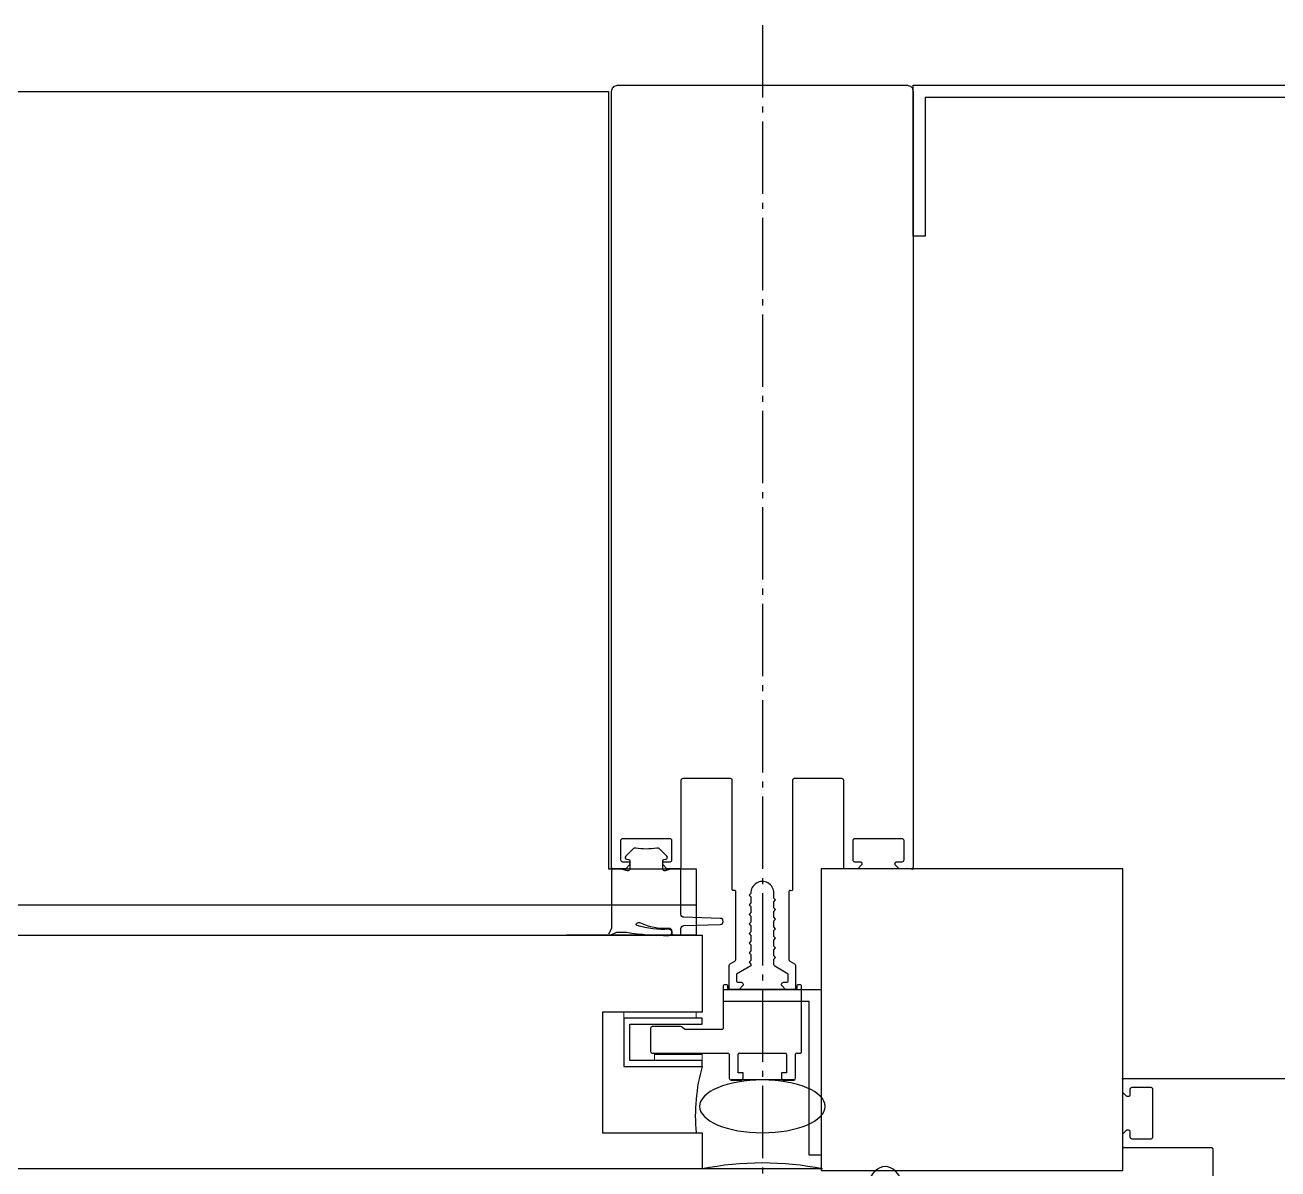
# Model space of a CAD drawing. Header units: millimetres. Extents: x 5429406 to 5440208, y -620941 to -619789.
# Drawn here: x 5437013.36 to 5437034.14, y -620817.13 to -620798.16 of the extents above; entities that cross this region are included whole.
import ezdxf

# ---------------------------------------------------------------- set-up
doc = ezdxf.new("R2010")
doc.units = ezdxf.units.MM
doc.header["$LTSCALE"] = 0.05
doc.linetypes.add('ACAD_ISO04W100', pattern=[30, 24, -3, 0, -3])
for name, color, linetype in [('aksoy_aks', 1, 'ACAD_ISO04W100'), ('aksoy_aksesuar', 31, 'Continuous'), ('aksoy_cam', 4, 'Continuous'), ('aksoy_profil', 40, 'Continuous'), ('aksoy_silikon', 1, 'Continuous'), ('N_Kes-Profil', 52, 'Continuous'), ('N_Mlz-Fitil', 10, 'Continuous')]:
    doc.layers.add(name, color=color, linetype=linetype)
doc.layers.add('aksoy_bant', color=1, linetype='Continuous', lineweight=5)

# ---------------------------------------------------------------- blocks, each defined once
blk = doc.blocks.new('A$C7E651983')
at = {"layer": 'aksoy_aksesuar'}
for p, q in [((-2.7, 11.33), (-2.7, 4.3)), ((-2.1, 11.53), (-2.5, 11.53)), ((-1.9, 10.93), (-1.9, 11.33)), ((9.3, 10.73), (-1.7, 10.73)), ((9.5, 11.33), (9.5, 10.93)), ((10.1, 11.53), (9.7, 11.53)), ((10.3, 0.4), (10.3, 11.33)), ((-14.77, 4.3), (-14.77, 0.5)), ((-9.78, 4.6), (-14.47, 4.6)), ((-9.07, 4.1), (-9.43, 4.45)), ((-2.9, 4.1), (-9.07, 4.1)), ((-14.47, 0.2), (-1.9, 0.2)), ((-1.7, 0), (-1.7, -3.97)), ((-0.2, -3.07), (-0.2, 0)), ((0, 0.2), (7.6, 0.2)), ((7.8, 0), (7.8, -3.07)), ((9.3, -3.97), (9.3, 0)), ((9.5, 0.2), (10.1, 0.2)), ((0.6, -3.07), (-0.2, -3.07)), ((0.6, -3.97), (0.6, -3.07)), ((7.8, -3.07), (7, -3.07)), ((7, -3.07), (7, -3.97)), ((-1.4, -4.27), (-1.2, -4.27)), ((-1.2, -4.27), (0.3, -4.27)), ((7.3, -4.27), (8.8, -4.27)), ((8.8, -4.27), (9, -4.27))]:
    blk.add_line(p, q, dxfattribs=at)
for centre, radius, start, end in [((-2.5, 11.33), 0.2, 90, 180), ((-2.1, 11.33), 0.2, 0, 90), ((-1.7, 10.93), 0.2, 180, 270), ((9.3, 10.93), 0.2, 270, 0), ((9.7, 11.33), 0.2, 90, 180), ((10.1, 11.33), 0.2, 0, 90), ((-14.47, 4.3), 0.3, 90, 180), ((-9.78, 4.1), 0.5, 45, 90), ((-2.9, 4.3), 0.2, 270, 0), ((-14.47, 0.5), 0.3, 180, 270), ((-1.9, 0), 0.2, 0, 90), ((0, 0), 0.2, 90, 180), ((7.6, 0), 0.2, 0, 90), ((9.5, 0), 0.2, 90, 180), ((10.1, 0.4), 0.2, 270, 0), ((-1.4, -3.97), 0.3, 180, 270), ((0.3, -3.97), 0.3, 270, 0), ((7.3, -3.97), 0.3, 180, 270), ((9, -3.97), 0.3, 270, 0)]:
    blk.add_arc(centre, radius, start, end, dxfattribs=at)

msp = doc.modelspace()

# ---------------------------------------------------------------- linework, layer by layer
at = {"color": 8, "transparency": 33554541}
for p, q in [((5437023.097, -620812.153, -245.25), (5437023.087, -620812.164, -245.25)), ((5437023.097, -620812.164, -245.25), (5437023.088, -620812.154, -245.25)), ((5437023.092, -620812.158, -245.25), (5437023.092, -620812.128, -245.25)), ((5437023.122, -620812.158, -245.25), (5437023.092, -620812.158, -245.25)), ((5437028.062, -620812.158, -245.25), (5437028.092, -620812.158, -245.25)), ((5437028.062, -620812.158, -245.25), (5437028.092, -620812.158, -245.25)), ((5437028.087, -620812.153, -245.25), (5437028.097, -620812.164, -245.25)), ((5437028.087, -620812.153, -245.25), (5437028.097, -620812.164, -245.25)), ((5437028.087, -620812.164, -245.25), (5437028.096, -620812.154, -245.25)), ((5437028.087, -620812.164, -245.25), (5437028.096, -620812.154, -245.25)), ((5437028.092, -620812.158, -245.25), (5437028.092, -620812.128, -245.25)), ((5437028.092, -620812.158, -245.25), (5437028.092, -620812.128, -245.25)), ((5437031.573, -620815.64, -245.25), (5437031.563, -620815.629, -245.25)), ((5437031.563, -620815.64, -245.25), (5437031.572, -620815.63, -245.25)), ((5437031.568, -620815.664, -245.25), (5437031.568, -620815.634, -245.25)), ((5437031.568, -620815.634, -245.25), (5437031.598, -620815.634, -245.25))]:
    msp.add_line(p, q, dxfattribs=at)
at = {"transparency": 33554541, "elevation": -245.25}
for points in [[(5437028.292, -620801.658), (5437028.092, -620801.658), (5437028.092, -620799.158), (5437044.568, -620799.158), (5437044.568, -620815.634), (5437042.068, -620815.634), (5437042.068, -620815.434), (5437044.368, -620815.434), (5437044.368, -620799.358), (5437028.292, -620799.358), (5437028.292, -620801.658)], [(5437026.368, -620816.904), (5437026.368, -620814.358), (5437024.948, -620814.358), (5437024.948, -620814.158), (5437026.568, -620814.158), (5437026.568, -620816.904), (5437026.368, -620816.904)]]:
    msp.add_lwpolyline(points, dxfattribs=at)
at = {"color": 8, "transparency": 33554541, "elevation": -245.25}
msp.add_lwpolyline([(5437022.342, -620799.258), (5437023.042, -620799.258), (5437023.042, -620812.158), (5437024.492, -620812.158), (5437024.492, -620812.758), (5437022.342, -620812.758)], dxfattribs=at)
at = {"transparency": 33554541, "elevation": -245.25}
msp.add_lwpolyline([(5437031.568, -620817.158), (5437031.568, -620812.158), (5437026.568, -620812.158), (5437026.568, -620817.158)], close=True, dxfattribs=at)
at = {"color": 1, "transparency": 33554541, "elevation": -245.25}
msp.add_lwpolyline([(5437024.492, -620812.758), (5437024.492, -620813.258), (5437022.342, -620813.258)], dxfattribs=at)
at = {"color": 8, "transparency": 33554541}
for centre in [(5437023.092, -620812.158, -245.25), (5437028.092, -620812.158, -245.25), (5437028.092, -620812.158, -245.25), (5437031.568, -620815.634, -245.25)]:
    msp.add_circle(centre, 0.005, dxfattribs=at)
at = {"layer": 'aksoy_aks', "transparency": 33554541}
msp.add_line((5437025.592, -620798.158, -245.25), (5437025.592, -620818.134, -245.25), dxfattribs=at)
at = {"layer": 'aksoy_bant', "transparency": 33554541, "elevation": -245.25}
for points in [[(5437023.292, -620814.634), (5437024.492, -620814.634), (5437024.492, -620814.534), (5437023.292, -620814.534)], [(5437023.805, -620815.334), (5437024.592, -620815.334), (5437024.592, -620815.234), (5437023.805, -620815.234)]]:
    msp.add_lwpolyline(points, close=True, dxfattribs=at)
at = {"layer": 'aksoy_cam', "transparency": 33554541}
msp.add_lwpolyline([(5436909.624, -620817.134), (5436909.624, -620816.534), (5436911.273, -620816.534), (5436911.273, -620814.534), (5436909.624, -620814.534), (5436909.624, -620813.258), (5437024.592, -620813.258), (5437024.592, -620814.534), (5437022.942, -620814.534), (5437022.942, -620816.534), (5437024.592, -620816.534), (5437024.592, -620817.134), (5436909.624, -620817.134)], dxfattribs=at)
at = {"layer": 'aksoy_cam', "transparency": 33554541, "elevation": -245.25}
msp.add_lwpolyline([(5437022.342, -620813.258), (5437024.592, -620813.258), (5437024.592, -620814.534), (5437022.942, -620814.534), (5437022.942, -620816.534), (5437024.592, -620816.534), (5437024.592, -620817.134), (5437022.342, -620817.134)], dxfattribs=at)
at = {"layer": 'aksoy_profil', "transparency": 33554541}
msp.add_lwpolyline([(5436911.174, -620799.258), (5437023.042, -620799.258), (5437023.042, -620812.158), (5437024.492, -620812.158), (5437024.492, -620812.758), (5436909.724, -620812.758), (5436909.724, -620812.158), (5436911.174, -620812.158), (5436911.174, -620799.258)], dxfattribs=at)
at = {"layer": 'aksoy_silikon', "transparency": 33554541}
msp.add_line((5437026.112, -620815.658, -245.25), (5437025.072, -620815.658, -245.25), dxfattribs=at)
at = {"layer": 'aksoy_silikon', "color": 8, "transparency": 33554541}
msp.add_line((5437026.592, -620817.134, -245.25), (5437024.592, -620817.134, -245.25), dxfattribs=at)
at = {"layer": 'aksoy_silikon', "transparency": 33554541}
for centre, radius, start, end in [((5437027.567, -620816.259, -245.25), 3.087, 164.5007, 185.1104), ((5437025.592, -620822.085, -245.25), 5.05, 78.579, 101.421)]:
    msp.add_arc(centre, radius, start, end, dxfattribs=at)
at = {"layer": 'aksoy_silikon', "transparency": 33554541, "extrusion": (0, 0, -1)}
msp.add_ellipse((5437025.592, -620816.096, -245.25), major_axis=(-1.042, 0), ratio=0.420522, start_param=3.141593, end_param=9.424778, dxfattribs=at)
msp.add_ellipse((5437027.63, -620818.134, -245.25), major_axis=(0, -1.042), ratio=0.420522, dxfattribs=at)
at = {"layer": 'N_Kes-Profil', "transparency": 33554541, "elevation": -245.25}
msp.add_lwpolyline([(5437026.032, -620813.659, 0.267949), (5437026.047, -620813.685), (5437026.127, -620813.731, -0.267949), (5437026.142, -620813.757), (5437026.142, -620814.128, -0.414214), (5437026.112, -620814.158), (5437025.994, -620814.158, -0.198912), (5437025.973, -620814.15), (5437025.919, -620814.096, -0.249568), (5437025.912, -620814.068, -0.414214), (5437025.942, -620814.038), (5437025.992, -620814.038, 0.414214), (5437026.022, -620814.008), (5437026.022, -620813.902), (5437025.797, -620813.772, -0.267949), (5437025.782, -620813.746), (5437025.782, -620813.656), (5437025.812, -620813.626), (5437025.782, -620813.596), (5437025.782, -620813.497), (5437025.812, -620813.467), (5437025.782, -620813.437), (5437025.782, -620813.338), (5437025.812, -620813.308), (5437025.782, -620813.278), (5437025.782, -620813.179), (5437025.812, -620813.149), (5437025.782, -620813.119), (5437025.782, -620813.02), (5437025.812, -620812.99), (5437025.782, -620812.96), (5437025.782, -620812.861), (5437025.812, -620812.831), (5437025.782, -620812.801), (5437025.782, -620812.702), (5437025.812, -620812.672), (5437025.782, -620812.642), (5437025.782, -620812.556, 1.018263), (5437025.402, -620812.563), (5437025.372, -620812.593), (5437025.402, -620812.623), (5437025.402, -620812.722), (5437025.372, -620812.752), (5437025.402, -620812.782), (5437025.402, -620812.881), (5437025.372, -620812.911), (5437025.402, -620812.941), (5437025.402, -620813.04), (5437025.372, -620813.07), (5437025.402, -620813.1), (5437025.402, -620813.199), (5437025.372, -620813.229), (5437025.402, -620813.259), (5437025.402, -620813.358), (5437025.372, -620813.388), (5437025.402, -620813.418), (5437025.402, -620813.517), (5437025.372, -620813.547), (5437025.402, -620813.577), (5437025.402, -620813.676), (5437025.372, -620813.706), (5437025.402, -620813.736), (5437025.402, -620813.763), (5437025.162, -620813.902), (5437025.162, -620814.008, 0.414214), (5437025.192, -620814.038), (5437025.242, -620814.038, -0.414214), (5437025.272, -620814.068, -0.26896), (5437025.263, -620814.097), (5437025.211, -620814.15, -0.198912), (5437025.19, -620814.158), (5437025.072, -620814.158, -0.414214), (5437025.042, -620814.128), (5437025.042, -620813.757, -0.267949), (5437025.057, -620813.731), (5437025.137, -620813.685, 0.267949), (5437025.152, -620813.659), (5437025.152, -620812.534, 0.414214), (5437025.132, -620812.514), (5437025.112, -620812.514, -0.414214), (5437025.092, -620812.494), (5437025.092, -620810.688, 0.414214), (5437025.062, -620810.658), (5437024.272, -620810.658, 0.414214), (5437024.242, -620810.688), (5437024.242, -620812.128, -0.414214), (5437024.212, -620812.158), (5437024.024, -620812.158, -0.198912), (5437024.003, -620812.15), (5437023.951, -620812.097, -0.198912), (5437023.942, -620812.076, -0.501408), (5437023.972, -620812.038), (5437024.062, -620812.038, 0.414214), (5437024.092, -620812.008), (5437024.092, -620811.688, 0.414214), (5437024.062, -620811.658), (5437023.272, -620811.658, 0.414214), (5437023.242, -620811.688), (5437023.242, -620812.008, 0.414214), (5437023.272, -620812.038), (5437023.362, -620812.038, -0.414214), (5437023.392, -620812.068, -0.26896), (5437023.383, -620812.097), (5437023.331, -620812.15, -0.198912), (5437023.31, -620812.158), (5437023.122, -620812.158, -0.414214), (5437023.092, -620812.128), (5437023.092, -620799.258, -0.414214), (5437023.192, -620799.158), (5437027.992, -620799.158, -0.414214), (5437028.092, -620799.258), (5437028.092, -620812.129, -0.407095), (5437028.062, -620812.158), (5437027.874, -620812.158, -0.198912), (5437027.853, -620812.15), (5437027.801, -620812.097, -0.198912), (5437027.792, -620812.076, -0.501408), (5437027.822, -620812.038), (5437027.912, -620812.038, 0.414214), (5437027.942, -620812.008), (5437027.942, -620811.688, 0.414214), (5437027.912, -620811.658), (5437027.122, -620811.658, 0.414214), (5437027.092, -620811.688), (5437027.092, -620812.008, 0.414214), (5437027.122, -620812.038), (5437027.212, -620812.038, -0.414214), (5437027.242, -620812.068, -0.26896), (5437027.233, -620812.097), (5437027.181, -620812.15, -0.198912), (5437027.16, -620812.158), (5437026.972, -620812.158, -0.414214), (5437026.942, -620812.128), (5437026.942, -620810.688, 0.414214), (5437026.912, -620810.658), (5437026.122, -620810.658, 0.414214), (5437026.092, -620810.688), (5437026.092, -620812.495, -0.702574), (5437026.061, -620812.516, 0.557595), (5437026.032, -620812.534)], format="xyb", close=True, dxfattribs=at)
msp.add_lwpolyline([(5437023.392, -620814.734), (5437024.592, -620814.734), (5437024.592, -620814.634), (5437023.292, -620814.634), (5437023.292, -620815.434), (5437024.592, -620815.434), (5437024.592, -620815.334), (5437023.392, -620815.334)], close=True, dxfattribs=at)
msp.add_lwpolyline([(5437033.068, -620817.604), (5437033.068, -620816.814, 0.414214), (5437033.038, -620816.784), (5437031.598, -620816.784, -0.414214), (5437031.568, -620816.754), (5437031.568, -620816.567, -0.198912), (5437031.577, -620816.546), (5437031.629, -620816.493, -0.198912), (5437031.651, -620816.484, -0.501408), (5437031.688, -620816.514), (5437031.688, -620816.604, 0.414214), (5437031.718, -620816.634), (5437032.038, -620816.634, 0.414214), (5437032.068, -620816.604), (5437032.068, -620815.814, 0.414214), (5437032.038, -620815.784), (5437031.718, -620815.784, 0.414214), (5437031.688, -620815.814), (5437031.688, -620815.904, -0.414214), (5437031.658, -620815.934, -0.26896), (5437031.629, -620815.926), (5437031.577, -620815.873, -0.198912), (5437031.568, -620815.852), (5437031.568, -620815.664, -0.414214), (5437031.598, -620815.634), (5437044.468, -620815.634, -0.414214)], format="xyb", dxfattribs=at)
at = {"layer": 'N_Mlz-Fitil', "transparency": 33554541, "elevation": -245.25}
msp.add_lwpolyline([(5437024.242, -620813.147, -0.405243), (5437024.291, -620813.097), (5437024.894, -620813.078, 0.969739), (5437024.894, -620812.978), (5437024.291, -620812.96, -0.405243), (5437024.242, -620812.91), (5437024.242, -620812.188, 0.414214), (5437024.212, -620812.158), (5437024.088, -620812.158), (5437023.98, -620812.187, -0.493145), (5437023.942, -620812.158), (5437023.942, -620812.021, -0.388879), (5437023.96, -620812.001), (5437023.99, -620811.998, 0.63707), (5437024.008, -620811.947), (5437023.888, -620811.826, 0.24542), (5437023.843, -620811.812, -0.08886), (5437023.491, -620811.812, 0.24542), (5437023.447, -620811.826), (5437023.326, -620811.947, 0.63707), (5437023.344, -620811.998), (5437023.374, -620812.001, -0.388879), (5437023.392, -620812.021), (5437023.392, -620812.158, -0.493145), (5437023.354, -620812.187), (5437023.25, -620812.159, 0.065543), (5437023.242, -620812.158), (5437023.122, -620812.158, 0.414214), (5437023.092, -620812.188), (5437023.092, -620813.145), (5437023.045, -620813.229, 0.719515), (5437023.07, -620813.257), (5437023.181, -620813.208), (5437023.343, -620813.208, 0.043809), (5437024.039, -620813.259, 1.011469), (5437024.041, -620813.159, -0.097794), (5437023.515, -620813.094, -0.52267), (5437023.505, -620813.063, -0.386536), (5437023.571, -620813.052, 0.128678), (5437024.032, -620813.138, -0.414214), (5437024.092, -620813.198), (5437024.092, -620813.228, 0.414214), (5437024.122, -620813.258), (5437024.212, -620813.258, 0.414214), (5437024.242, -620813.228)], format="xyb", close=True, dxfattribs=at)

# ---------------------------------------------------------------- block references
at = {"layer": 'aksoy_cam', "transparency": 33554541, "xscale": 0.1, "yscale": 0.1, "zscale": 0.1}
msp.add_blockref('A$C7E651983', (5437025.212, -620815.232, -245.25), dxfattribs=at)

doc.saveas('drawing.dxf')
